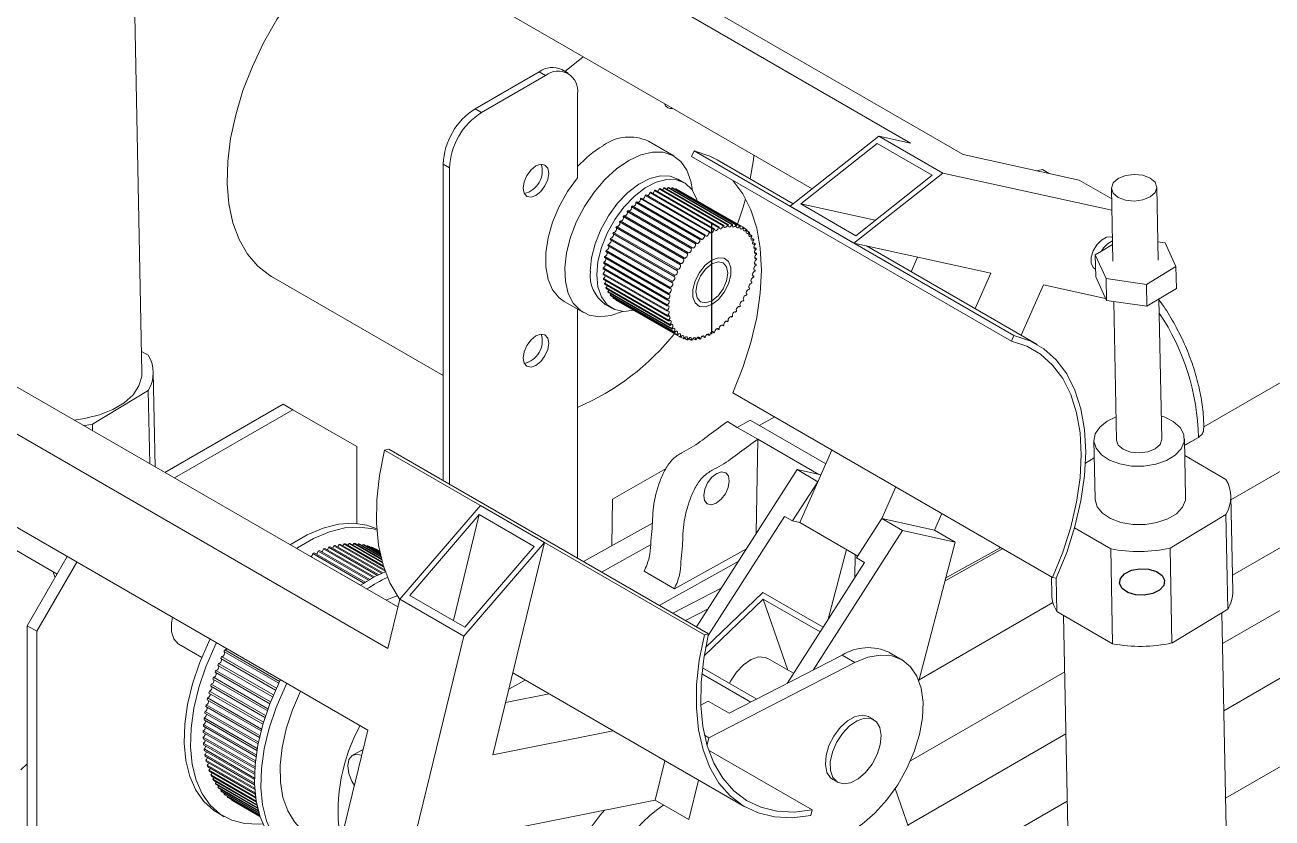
# Model space of a CAD drawing. Header units: millimetres. Extents: x 0 to 1189, y 0 to 841.
# Drawn here: x 187.49 to 215.05, y 681.92 to 699.46 of the extents above; entities that cross this region are included whole.
import ezdxf

# ---------------------------------------------------------------- set-up
doc = ezdxf.new("R2010")
doc.units = ezdxf.units.MM
doc.linetypes.add('CENTERX2', pattern=[20.32, 12.7, -2.54, 2.54, -2.54])

msp = doc.modelspace()

# ---------------------------------------------------------------- linework, layer by layer
at = {"color": 7, "linetype": 'Continuous', "lineweight": 15}
for p, q in [((187.265, 708.276), (207.064, 696.846)), ((188.429, 708.02), (208.228, 696.59)), ((186.462, 706.468), (204.886, 695.832)), ((237.745, 704.541), (213.544, 690.57)), ((239.442, 703.562), (214.145, 688.958)), ((243.402, 701.276), (213.988, 684.296)), ((190.075, 691.775), (189.903, 700.337)), ((243.402, 699.316), (214.027, 682.359)), ((198.854, 698.421), (197.44, 697.604)), ((198.995, 698.339), (197.581, 697.523)), ((198.995, 698.339), (198.854, 698.421)), ((199.495, 698.389), (199.354, 698.47)), ((199.702, 697.931), (199.702, 696.079)), ((197.44, 697.604), (197.581, 697.523)), ((195.733, 686.591), (177.055, 697.373)), ((195.51, 685.674), (175.711, 697.104)), ((201.834, 696.56), (201.268, 696.887)), ((204.399, 695.448), (206.366, 697)), ((206.366, 697), (207.78, 696.183)), ((206.366, 697), (207.064, 696.846)), ((202.278, 696.672), (202.221, 696.546)), ((209.349, 692.59), (202.278, 696.672)), ((206.327, 696.834), (204.636, 695.499)), ((207.544, 696.132), (206.327, 696.834)), ((196.874, 696.298), (196.733, 696.38)), ((196.733, 689.382), (196.733, 696.38)), ((209.292, 692.464), (202.221, 696.546)), ((204.471, 695.505), (202.789, 696.476)), ((208.228, 696.59), (210.789, 696.028)), ((196.874, 696.298), (196.874, 689.3)), ((202.058, 695.969), (201.917, 696.05)), ((205.813, 694.631), (207.78, 696.183)), ((205.852, 694.797), (207.544, 696.132)), ((207.78, 696.183), (211.515, 695.362)), ((209.858, 696.232), (209.98, 696.258)), ((209.98, 696.258), (210.127, 696.173)), ((201.404, 695.798), (202.818, 694.981)), ((202.836, 694.989), (201.422, 695.805)), ((201.505, 695.833), (202.919, 695.016)), ((202.938, 695.021), (201.523, 695.838)), ((201.604, 695.854), (203.018, 695.037)), ((203.036, 695.04), (201.622, 695.856)), ((201.699, 695.861), (203.113, 695.045)), ((203.13, 695.044), (201.716, 695.861)), ((201.789, 695.854), (203.203, 695.038)), ((203.219, 695.035), (201.805, 695.852)), ((201.864, 695.818), (201.874, 695.834)), ((201.874, 695.834), (203.288, 695.017)), ((203.302, 695.012), (201.888, 695.828)), ((201.948, 695.794), (201.951, 695.799)), ((201.951, 695.799), (203.366, 694.983)), ((210.789, 696.028), (211.51, 695.611)), ((211.506, 695.847), (211.538, 694.233)), ((212.538, 694.254), (212.505, 695.867)), ((200.993, 695.531), (202.407, 694.715)), ((202.425, 694.731), (201.011, 695.547)), ((201.094, 695.616), (202.508, 694.799)), ((202.527, 694.813), (201.112, 695.63)), ((201.197, 695.689), (202.611, 694.872)), ((202.63, 694.884), (201.216, 695.701)), ((201.3, 695.75), (202.715, 694.933)), ((202.733, 694.943), (201.319, 695.759)), ((204.636, 695.499), (205.852, 694.797)), ((204.636, 695.499), (206.283, 695.137)), ((195.07, 683.869), (175.271, 695.298)), ((202.141, 694.425), (200.727, 695.241)), ((200.8, 695.332), (202.214, 694.516)), ((202.231, 694.535), (200.817, 695.352)), ((200.894, 695.436), (202.309, 694.62)), ((202.326, 694.638), (200.912, 695.454)), ((205.813, 694.631), (204.399, 695.448)), ((200.551, 694.976), (201.966, 694.159)), ((201.979, 694.182), (200.565, 694.999)), ((200.628, 695.101), (202.042, 694.284)), ((202.057, 694.306), (200.642, 695.123)), ((200.711, 695.22), (202.125, 694.404)), ((203.376, 694.97), (203.436, 694.935)), ((200.423, 694.714), (201.837, 693.898)), ((201.847, 693.922), (200.433, 694.738)), ((200.483, 694.846), (201.897, 694.03)), ((201.909, 694.054), (200.495, 694.87)), ((203.438, 694.909), (203.497, 694.875)), ((203.492, 694.835), (203.55, 694.802)), ((203.537, 694.75), (203.593, 694.718)), ((200.33, 694.447), (201.745, 693.631)), ((201.751, 693.655), (200.337, 694.471)), ((200.372, 694.581), (201.786, 693.764)), ((201.794, 693.789), (200.38, 694.605)), ((203.573, 694.654), (203.626, 694.624)), ((203.599, 694.548), (203.648, 694.52)), ((203.614, 694.434), (203.66, 694.408)), ((205.813, 694.631), (208.839, 693.966)), ((209.86, 692.394), (206.088, 694.571)), ((211.285, 694.457), (211.146, 694.373)), ((211.531, 694.605), (211.285, 694.457)), ((212.691, 694.638), (212.53, 694.661)), ((212.93, 694.114), (212.691, 694.638)), ((200.279, 694.186), (201.693, 693.369)), ((201.696, 693.393), (200.282, 694.209)), ((200.299, 694.315), (201.714, 693.499)), ((201.718, 693.522), (200.304, 694.339)), ((203.615, 694.185), (203.651, 694.164)), ((203.62, 694.313), (203.661, 694.289)), ((207.22, 694.322), (207.077, 694)), ((211.146, 694.373), (211.385, 693.849)), ((211.146, 694.373), (211.156, 693.889)), ((192.941, 693.893), (196.733, 691.704)), ((200.269, 694.061), (201.683, 693.245)), ((201.683, 693.147), (200.269, 693.963)), ((201.684, 693.267), (200.27, 694.083)), ((200.27, 693.942), (201.684, 693.126)), ((201.693, 693.033), (200.279, 693.85)), ((203.574, 693.918), (203.6, 693.903)), ((203.599, 694.053), (203.631, 694.035)), ((208.839, 693.966), (208.491, 693.184)), ((211.136, 694.063), (211.152, 694.054)), ((211.156, 693.889), (211.395, 693.365)), ((211.385, 693.849), (212.277, 693.72)), ((211.385, 693.849), (211.395, 693.365)), ((212.277, 693.72), (212.93, 694.114)), ((212.93, 694.114), (212.94, 693.63)), ((200.282, 693.83), (201.696, 693.013)), ((201.714, 692.928), (200.299, 693.744)), ((200.304, 693.726), (201.718, 692.91)), ((201.745, 692.832), (200.33, 693.648)), ((200.337, 693.632), (201.751, 692.815)), ((203.493, 693.644), (203.508, 693.635)), ((203.538, 693.781), (203.559, 693.769)), ((209.508, 692.597), (210.003, 693.71)), ((210.003, 693.71), (211.375, 693.409)), ((212.277, 693.72), (212.287, 693.236)), ((212.287, 693.236), (212.94, 693.63)), ((199.41, 693.341), (199.834, 693.096)), ((201.786, 692.746), (200.372, 693.562)), ((200.38, 693.548), (201.794, 692.731)), ((201.837, 692.671), (200.423, 693.487)), ((200.433, 693.475), (201.847, 692.659)), ((200.483, 693.425), (200.492, 693.441)), ((201.897, 692.608), (200.483, 693.425)), ((200.495, 693.415), (201.909, 692.598)), ((200.551, 693.374), (200.554, 693.38)), ((201.966, 692.558), (200.551, 693.374)), ((200.565, 693.367), (201.979, 692.55)), ((203.366, 693.351), (203.364, 693.352)), ((203.377, 693.375), (203.379, 693.374)), ((203.439, 693.508), (203.447, 693.503)), ((211.395, 693.365), (212.287, 693.236)), ((211.556, 693.342), (211.618, 690.278)), ((212.617, 690.298), (212.555, 693.398)), ((199.702, 693.172), (199.702, 687.667)), ((200.317, 693.279), (200.458, 693.197)), ((203.203, 693.109), (203.189, 693.117)), ((203.288, 693.227), (203.28, 693.232)), ((202.919, 692.802), (202.888, 692.821)), ((203.018, 692.895), (202.992, 692.91)), ((203.113, 692.998), (203.093, 693.009)), ((202.042, 692.521), (201.982, 692.556)), ((202.125, 692.498), (202.066, 692.532)), ((202.214, 692.489), (202.157, 692.522)), ((202.309, 692.493), (202.253, 692.526)), ((202.407, 692.512), (202.354, 692.543)), ((202.508, 692.545), (202.458, 692.573)), ((202.611, 692.59), (202.565, 692.617)), ((202.715, 692.649), (202.673, 692.673)), ((202.818, 692.72), (202.781, 692.741)), ((209.349, 692.59), (209.292, 692.464)), ((190.215, 692.153), (190.066, 692.238)), ((190.368, 689.688), (190.325, 691.78)), ((190.215, 691.378), (188.982, 690.633)), ((190.215, 691.378), (190.248, 689.757)), ((210.204, 687.243), (203.133, 691.325)), ((193.197, 691.072), (190.583, 689.563)), ((193.409, 690.95), (190.795, 689.441)), ((193.409, 690.95), (193.197, 691.072)), ((194.823, 690.133), (193.409, 690.95)), ((188.982, 690.633), (188.985, 690.486)), ((203.015, 690.686), (203.233, 690.56)), ((203.233, 690.56), (203.516, 690.717)), ((203.233, 690.56), (203.685, 690.299)), ((203.516, 690.717), (205.189, 689.752)), ((204.061, 690.789), (203.72, 690.6)), ((203.653, 688.218), (203.685, 690.299)), ((203.685, 690.299), (205.037, 689.519)), ((211.118, 690.268), (211.144, 688.977)), ((213.143, 689.017), (213.117, 690.309)), ((213.428, 690.339), (213.12, 690.168)), ((213.428, 690.339), (213.12, 690.162)), ((194.823, 688.433), (194.823, 690.133)), ((195.436, 690.057), (195.53, 690.076)), ((202.507, 685.975), (195.436, 690.057)), ((202.601, 685.994), (195.53, 690.076)), ((205.326, 690.059), (205.015, 689.359)), ((211.125, 689.886), (210.931, 689.768)), ((214.032, 689.41), (213.125, 689.934)), ((200.478, 688.969), (201.66, 689.651)), ((204.555, 689.625), (202.329, 686.151)), ((204.555, 689.625), (205.015, 689.359)), ((205.081, 689.509), (204.555, 689.625)), ((205.015, 689.359), (204.457, 688.49)), ((205.015, 689.359), (204.613, 688.455)), ((206.74, 689.243), (206.429, 688.543)), ((200.463, 687.945), (200.478, 688.969)), ((214.185, 686.939), (214.143, 689.037)), ((185.903, 688.644), (188.201, 687.317)), ((197.557, 688.833), (195.773, 686.758)), ((195.997, 686.846), (197.531, 688.63)), ((197.531, 688.63), (196.962, 686.289)), ((197.531, 688.63), (198.747, 687.928)), ((198.971, 688.016), (197.557, 688.833)), ((207.593, 688.287), (207.757, 688.656)), ((214.033, 688.635), (212.8, 687.89)), ((214.033, 688.635), (214.075, 686.537)), ((201.358, 688.443), (199.831, 687.593)), ((202.592, 685.957), (204.281, 688.592)), ((204.281, 688.592), (204.457, 688.49)), ((204.613, 688.455), (204.457, 688.49)), ((205.898, 687.714), (204.613, 688.455)), ((206.429, 688.543), (205.872, 687.673)), ((207.593, 688.287), (206.429, 688.543)), ((206.889, 688.278), (206.429, 688.543)), ((211.488, 687.873), (210.688, 688.335)), ((206.889, 688.278), (204.912, 685.194)), ((208.052, 688.022), (206.889, 688.278)), ((208.052, 688.022), (207.593, 688.287)), ((215.653, 688.144), (214.178, 687.292)), ((193.884, 687.785), (195.009, 687.136)), ((195.083, 687.18), (193.968, 687.824)), ((194.002, 687.838), (195.112, 687.197)), ((195.183, 687.237), (194.085, 687.871)), ((194.118, 687.883), (195.211, 687.252)), ((195.281, 687.288), (194.201, 687.911)), ((194.234, 687.921), (195.308, 687.301)), ((195.374, 687.332), (194.316, 687.943)), ((194.348, 687.95), (195.399, 687.344)), ((195.45, 687.378), (194.429, 687.967)), ((194.461, 687.972), (195.44, 687.407)), ((195.417, 687.477), (194.54, 687.983)), ((194.571, 687.986), (195.409, 687.503)), ((195.391, 687.563), (194.649, 687.991)), ((194.679, 687.992), (195.385, 687.585)), ((195.371, 687.635), (194.755, 687.991)), ((194.784, 687.99), (195.367, 687.654)), ((195.356, 687.696), (194.858, 687.983)), ((194.887, 687.98), (195.353, 687.71)), ((195.345, 687.744), (194.958, 687.968)), ((194.985, 687.962), (195.343, 687.755)), ((195.054, 687.944), (195.045, 687.927)), ((195.337, 687.78), (195.054, 687.944)), ((195.081, 687.936), (195.336, 687.788)), ((195.147, 687.912), (195.14, 687.901)), ((195.332, 687.805), (195.147, 687.912)), ((195.172, 687.902), (195.331, 687.81)), ((195.236, 687.873), (195.232, 687.867)), ((195.33, 687.818), (195.236, 687.873)), ((195.26, 687.86), (195.329, 687.82)), ((195.329, 687.82), (195.32, 687.825)), ((198.971, 688.016), (197.188, 685.942)), ((198.747, 687.928), (197.213, 686.144)), ((198.971, 688.016), (197.829, 683.321)), ((203.434, 687.876), (201.846, 686.992)), ((205.648, 687.858), (205.245, 686.317)), ((207.249, 684.956), (208.052, 688.022)), ((209.102, 687.879), (207.829, 687.17)), ((209.057, 687.906), (207.845, 687.231)), ((211.488, 687.873), (211.53, 685.775)), ((212.8, 687.89), (212.842, 685.792)), ((187.54, 686.173), (188.425, 687.705)), ((188.637, 687.583), (187.752, 686.051)), ((193.766, 687.725), (194.904, 687.068)), ((194.979, 687.117), (193.85, 687.769)), ((206.048, 687.571), (204.334, 684.897)), ((205.843, 687.745), (205.835, 687.239)), ((205.872, 687.673), (206.048, 687.571)), ((188.108, 687.371), (188.154, 687.237)), ((201.846, 686.992), (201.176, 687.379)), ((210.178, 687.258), (210.186, 686.859)), ((210.204, 687.243), (210.286, 687.225)), ((201.806, 686.453), (202.874, 687.002)), ((210.282, 687.226), (210.297, 686.487)), ((213.959, 685.78), (216.253, 687.104)), ((195.773, 686.758), (195.51, 685.674)), ((195.773, 686.758), (197.188, 685.942)), ((197.213, 686.144), (195.997, 686.846)), ((202.501, 685.506), (203.805, 686.764)), ((202.534, 685.69), (203.8, 686.911)), ((203.8, 686.911), (205.132, 686.142)), ((203.805, 686.764), (205.065, 686.037)), ((203.805, 686.764), (204.352, 685.195)), ((210.211, 686.687), (207.255, 684.981)), ((202.579, 686.542), (202.089, 686.289)), ((211.53, 685.775), (210.297, 686.487)), ((214.075, 686.537), (212.842, 685.792)), ((214.117, 677.896), (213.945, 686.458)), ((187.54, 678.008), (187.54, 686.173)), ((187.752, 686.051), (187.54, 686.173)), ((210.445, 686.401), (210.618, 677.826)), ((187.752, 678.13), (187.752, 686.051)), ((197.188, 685.942), (195.956, 680.879)), ((202.507, 685.975), (202.601, 685.994)), ((190.888, 685.766), (191.395, 685.473)), ((193.098, 684.901), (191.885, 685.601)), ((191.906, 685.644), (193.118, 684.943)), ((206.874, 685.423), (206.591, 685.586)), ((191.77, 685.341), (192.98, 684.643)), ((193.027, 684.751), (191.816, 685.45)), ((191.835, 685.493), (193.047, 684.793)), ((202.604, 683.698), (205.832, 685.359)), ((203.052, 684.238), (205.549, 685.522)), ((204.478, 685.122), (203.91, 685.45)), ((205.832, 685.359), (205.549, 685.522)), ((191.656, 685.035), (192.86, 684.34)), ((192.9, 684.449), (191.694, 685.145)), ((191.71, 685.188), (192.917, 684.492)), ((192.961, 684.6), (191.753, 685.298)), ((198.27, 685.133), (203.402, 682.17)), ((203.53, 684.483), (202.448, 685.108)), ((203.663, 684.552), (202.463, 685.244)), ((210.471, 685.152), (207.062, 683.184)), ((192.793, 684.147), (191.594, 684.839)), ((191.607, 684.883), (192.807, 684.19)), ((192.844, 684.298), (191.641, 684.992)), ((192.706, 683.85), (191.517, 684.536)), ((191.527, 684.579), (192.717, 683.891)), ((192.747, 683.998), (191.553, 684.687)), ((191.564, 684.73), (192.76, 684.04)), ((198.11, 684.476), (199.074, 684.669)), ((202.428, 684.418), (202.592, 684.503)), ((202.592, 684.503), (203.052, 684.238)), ((192.64, 683.56), (191.464, 684.239)), ((191.47, 684.281), (192.648, 683.6)), ((192.671, 683.704), (191.487, 684.387)), ((191.495, 684.429), (192.68, 683.745)), ((202.427, 684.425), (202.429, 684.419)), ((192.594, 683.281), (191.435, 683.951)), ((191.437, 683.991), (192.6, 683.32)), ((192.615, 683.419), (191.446, 684.094)), ((191.451, 684.135), (192.621, 683.459)), ((206.251, 684.099), (206.145, 684.16)), ((191.43, 683.85), (192.583, 683.185)), ((192.579, 683.148), (191.43, 683.811)), ((191.43, 683.713), (192.571, 683.054)), ((192.568, 683.018), (191.431, 683.675)), ((195.07, 683.869), (194.104, 679.896)), ((197.829, 683.321), (200.488, 683.852)), ((202.604, 683.698), (202.511, 683.752)), ((202.565, 683.539), (202.604, 683.698)), ((207.006, 681.766), (210.498, 683.782)), ((191.435, 683.58), (192.564, 682.928)), ((192.562, 682.893), (191.438, 683.543)), ((191.447, 683.45), (192.561, 682.807)), ((192.561, 682.774), (191.451, 683.414)), ((194.966, 683.44), (194.732, 683.31)), ((204.89, 682.105), (202.601, 683.426)), ((187.397, 682.986), (187.54, 683.124)), ((191.465, 683.325), (192.562, 682.692)), ((192.563, 682.66), (191.471, 683.291)), ((191.488, 683.205), (192.567, 682.583)), ((192.569, 682.553), (191.496, 683.172)), ((201.422, 682.321), (201.634, 683.191)), ((191.518, 683.09), (192.575, 682.48)), ((192.578, 682.452), (191.528, 683.058)), ((191.554, 682.98), (192.586, 682.385)), ((192.59, 682.359), (191.565, 682.95)), ((191.596, 682.876), (192.599, 682.297)), ((192.603, 682.274), (191.609, 682.848)), ((191.643, 682.779), (192.614, 682.218)), ((192.618, 682.198), (191.658, 682.752)), ((191.697, 682.687), (192.629, 682.149)), ((192.633, 682.131), (191.713, 682.662)), ((191.755, 682.602), (192.643, 682.089)), ((192.647, 682.074), (191.773, 682.579)), ((202.165, 681.892), (202.376, 682.762)), ((205.345, 682.774), (205.451, 682.713)), ((206.724, 682.575), (208.515, 677.438)), ((191.819, 682.523), (192.657, 682.04)), ((192.66, 682.028), (191.838, 682.503)), ((191.897, 682.468), (191.888, 682.452)), ((191.888, 682.452), (192.668, 682.002)), ((192.671, 681.993), (191.909, 682.433)), ((191.968, 682.399), (191.962, 682.388)), ((191.962, 682.388), (192.676, 681.976)), ((192.678, 681.97), (191.984, 682.371)), ((192.044, 682.337), (192.041, 682.331)), ((192.041, 682.331), (192.681, 681.962)), ((192.681, 681.96), (192.064, 682.316)), ((201.422, 682.321), (197.389, 681.515)), ((202.165, 681.892), (201.422, 682.321)), ((210.528, 682.298), (207.441, 680.516)), ((191.751, 682.035), (191.892, 681.953)), ((204.89, 682.105), (204.859, 681.978))]:
    msp.add_line(p, q, dxfattribs=at)
at = {"color": 7, "linetype": 'CENTERX2'}
msp.add_line((202.672, 692.623), (202.672, 695.073), dxfattribs=at)
at = {"color": 8, "linetype": 'Continuous', "lineweight": 15}
for p, q in [((200.236, 687.359), (201.318, 687.962)), ((203.256, 687.597), (201.508, 686.625)), ((198.544, 684.974), (198.182, 684.773))]:
    msp.add_line(p, q, dxfattribs=at)
at = {"color": 7, "linetype": 'Continuous', "lineweight": 15, "flags": 128}
for points in [[(194.88, 701.609), (194.498, 701.305), (194.103, 700.932), (193.727, 700.515), (193.375, 700.06), (193.053, 699.574), (192.764, 699.064), (192.515, 698.539), (192.308, 698.005), (192.146, 697.472), (192.033, 696.946), (191.97, 696.437), (191.957, 695.952), (191.995, 695.498), (192.084, 695.082), (192.221, 694.71), (192.406, 694.389), (192.635, 694.122), (192.904, 693.915), (192.941, 693.893)], [(199.829, 698.751), (199.448, 698.447), (199.426, 698.428)], [(202.241, 695.797), (202.208, 696.006), (202.12, 696.249), (201.986, 696.44), (201.81, 696.573), (201.598, 696.643), (201.359, 696.647), (201.101, 696.586), (200.834, 696.461)], [(202.789, 696.476), (202.627, 696.558), (202.278, 696.672)], [(198.5, 695.849), (198.522, 695.986), (198.583, 696.128), (198.675, 696.251), (198.783, 696.339), (198.891, 696.376), (198.983, 696.358), (199.044, 696.288), (199.066, 696.175), (199.044, 696.038), (198.983, 695.897), (198.891, 695.773), (198.783, 695.685), (198.675, 695.648), (198.583, 695.666), (198.522, 695.736), (198.5, 695.849)], [(200.834, 696.461), (200.566, 696.277), (200.308, 696.041), (200.069, 695.76), (199.858, 695.446), (199.682, 695.11), (199.547, 694.764), (199.459, 694.42), (199.421, 694.09), (199.434, 693.787), (199.497, 693.522), (199.609, 693.304), (199.765, 693.142), (199.96, 693.04), (200.186, 693.002), (200.435, 693.031), (200.699, 693.124)], [(203.522, 696.052), (203.591, 696.477), (203.602, 696.573)], [(199.41, 693.341), (199.298, 693.422), (199.152, 693.599), (199.053, 693.829), (199.002, 694.105), (199.002, 694.415), (199.053, 694.75), (199.152, 695.096), (199.298, 695.441), (199.483, 695.772), (199.702, 696.079)], [(199.985, 694.012), (200.012, 694.308), (200.09, 694.62), (200.216, 694.935), (200.384, 695.238), (200.587, 695.513), (200.814, 695.749), (201.055, 695.934), (201.3, 696.06), (201.535, 696.12), (201.751, 696.113), (201.917, 696.05)], [(212.468, 695.751), (212.36, 695.654), (212.198, 695.588), (212.007, 695.562), (211.816, 695.582), (211.653, 695.643), (211.544, 695.738), (211.506, 695.85), (211.543, 695.963), (211.651, 696.061), (211.813, 696.127), (212.004, 696.153), (212.195, 696.133), (212.358, 696.071), (212.467, 695.977), (212.506, 695.865), (212.468, 695.751)], [(200.127, 693.93), (200.153, 694.226), (200.231, 694.539), (200.357, 694.854), (200.526, 695.156), (200.728, 695.431), (200.955, 695.667), (201.197, 695.852), (201.441, 695.978), (201.677, 696.038), (201.893, 696.031), (202.079, 695.956), (202.227, 695.816), (202.33, 695.619), (202.348, 695.563)], [(201.677, 695.824), (201.689, 695.84), (201.699, 695.861)], [(201.773, 695.828), (201.778, 695.834), (201.789, 695.854)], [(203.133, 691.325), (203.357, 691.881), (203.534, 692.438), (203.663, 692.989), (203.741, 693.525), (203.767, 694.038), (203.741, 694.521), (203.663, 694.966), (203.534, 695.369), (203.357, 695.721), (203.133, 696.019), (203.133, 696.02)], [(203.231, 695.028), (203.365, 695.429), (203.419, 695.615)], [(200.741, 695.233), (200.752, 695.234), (200.769, 695.242), (200.784, 695.257), (200.797, 695.277), (200.804, 695.298), (200.805, 695.317), (200.8, 695.332)], [(200.495, 694.87), (200.509, 694.869), (200.525, 694.876), (200.541, 694.89), (200.554, 694.909), (200.562, 694.93), (200.565, 694.95), (200.561, 694.966), (200.553, 694.975)], [(200.567, 694.998), (200.578, 694.995), (200.594, 695), (200.61, 695.012), (200.624, 695.03), (200.634, 695.051), (200.638, 695.072), (200.636, 695.089), (200.628, 695.101)], [(200.65, 695.118), (200.655, 695.117), (200.67, 695.12), (200.686, 695.13), (200.701, 695.147), (200.712, 695.167), (200.718, 695.188), (200.718, 695.207), (200.711, 695.22)], [(202.733, 694.943), (202.735, 694.925), (202.743, 694.913), (202.756, 694.908), (202.771, 694.912), (202.788, 694.923), (202.802, 694.94), (202.813, 694.961), (202.818, 694.981)], [(202.836, 694.989), (202.836, 694.97), (202.843, 694.956), (202.854, 694.949), (202.869, 694.951), (202.886, 694.96), (202.901, 694.975), (202.913, 694.995), (202.919, 695.016)], [(202.938, 695.021), (202.936, 695.001), (202.941, 694.986), (202.951, 694.977), (202.965, 694.976), (202.981, 694.983), (202.997, 694.997), (203.01, 695.016), (203.018, 695.037)], [(203.036, 695.04), (203.032, 695.019), (203.035, 695.003), (203.044, 694.992), (203.058, 694.989), (203.074, 694.994), (203.09, 695.006), (203.104, 695.024), (203.113, 695.045)], [(203.13, 695.044), (203.125, 695.024), (203.126, 695.006), (203.134, 694.993), (203.146, 694.988), (203.161, 694.99), (203.178, 695.001), (203.192, 695.018), (203.203, 695.038)], [(203.219, 695.035), (203.213, 695.014), (203.212, 694.995), (203.218, 694.981), (203.229, 694.973), (203.244, 694.974), (203.26, 694.982), (203.276, 694.998), (203.288, 695.017)], [(203.302, 695.012), (203.294, 694.991), (203.292, 694.971), (203.296, 694.955), (203.306, 694.946), (203.32, 694.944), (203.336, 694.951), (203.352, 694.964), (203.366, 694.983)], [(203.379, 694.975), (203.369, 694.954), (203.366, 694.934), (203.368, 694.917), (203.376, 694.905), (203.389, 694.901), (203.405, 694.906), (203.421, 694.918), (203.436, 694.935)], [(200.38, 694.605), (200.396, 694.608), (200.412, 694.619), (200.427, 694.636), (200.437, 694.656), (200.443, 694.677), (200.442, 694.696), (200.437, 694.706)], [(200.433, 694.738), (200.448, 694.739), (200.464, 694.748), (200.479, 694.764), (200.491, 694.784), (200.498, 694.805), (200.499, 694.824), (200.494, 694.839), (200.491, 694.842)], [(202.326, 694.638), (202.334, 694.626), (202.347, 694.622), (202.363, 694.627), (202.379, 694.638), (202.394, 694.656), (202.404, 694.676), (202.409, 694.697), (202.407, 694.715)], [(202.425, 694.731), (202.432, 694.718), (202.444, 694.711), (202.459, 694.713), (202.475, 694.723), (202.49, 694.739), (202.502, 694.759), (202.508, 694.78), (202.508, 694.799)], [(202.527, 694.813), (202.532, 694.798), (202.542, 694.79), (202.557, 694.79), (202.573, 694.798), (202.589, 694.812), (202.601, 694.831), (202.609, 694.852), (202.611, 694.872)], [(202.63, 694.884), (202.633, 694.868), (202.643, 694.858), (202.656, 694.855), (202.672, 694.861), (202.688, 694.874), (202.702, 694.892), (202.711, 694.913), (202.715, 694.933)], [(203.447, 694.925), (203.437, 694.905), (203.431, 694.884), (203.432, 694.865), (203.439, 694.852), (203.451, 694.846), (203.466, 694.848), (203.482, 694.858), (203.497, 694.875)], [(203.508, 694.862), (203.495, 694.843), (203.488, 694.822), (203.488, 694.802), (203.493, 694.787), (203.504, 694.779), (203.518, 694.779), (203.534, 694.787), (203.55, 694.802)], [(203.559, 694.788), (203.545, 694.769), (203.537, 694.748), (203.534, 694.728), (203.538, 694.711), (203.547, 694.701), (203.561, 694.699), (203.577, 694.705), (203.593, 694.718)], [(203.6, 694.702), (203.586, 694.684), (203.576, 694.663), (203.571, 694.643), (203.573, 694.625), (203.581, 694.613), (203.594, 694.609), (203.61, 694.612), (203.626, 694.624)], [(211.528, 694.76), (211.496, 694.771), (211.395, 694.763), (211.285, 694.701), (211.182, 694.595), (211.103, 694.461), (211.059, 694.319), (211.058, 694.19), (211.098, 694.095), (211.136, 694.063)], [(200.337, 694.471), (200.353, 694.477), (200.369, 694.489), (200.383, 694.508), (200.392, 694.528), (200.396, 694.549), (200.393, 694.566), (200.392, 694.569)], [(202.057, 694.306), (202.069, 694.301), (202.084, 694.303), (202.1, 694.314), (202.115, 694.33), (202.126, 694.351), (202.132, 694.372), (202.132, 694.39), (202.125, 694.404)], [(202.141, 694.425), (202.152, 694.417), (202.167, 694.417), (202.183, 694.426), (202.198, 694.441), (202.211, 694.46), (202.218, 694.481), (202.219, 694.501), (202.214, 694.516)], [(202.231, 694.535), (202.241, 694.526), (202.255, 694.524), (202.271, 694.53), (202.287, 694.544), (202.3, 694.562), (202.309, 694.583), (202.312, 694.603), (202.309, 694.62)], [(203.631, 694.605), (203.616, 694.589), (203.605, 694.569), (203.599, 694.548), (203.599, 694.529), (203.605, 694.515), (203.617, 694.509), (203.632, 694.51), (203.648, 694.52)], [(203.651, 694.5), (203.636, 694.485), (203.623, 694.466), (203.616, 694.445), (203.615, 694.425), (203.619, 694.41), (203.63, 694.401), (203.644, 694.4), (203.66, 694.408)], [(201.909, 694.054), (201.923, 694.053), (201.939, 694.059), (201.955, 694.073), (201.968, 694.092), (201.976, 694.113), (201.979, 694.133), (201.975, 694.149), (201.966, 694.159)], [(201.979, 694.182), (201.992, 694.179), (202.008, 694.184), (202.024, 694.196), (202.038, 694.214), (202.048, 694.234), (202.052, 694.255), (202.05, 694.273), (202.042, 694.284)], [(202.672, 694.257), (202.527, 694.143), (202.4, 693.984), (202.305, 693.799), (202.254, 693.61), (202.254, 693.44), (202.305, 693.31), (202.4, 693.234), (202.527, 693.222), (202.672, 693.277), (202.817, 693.39), (202.945, 693.549), (203.04, 693.734), (203.09, 693.923), (203.09, 694.093), (203.04, 694.224), (202.945, 694.299), (202.817, 694.311), (202.672, 694.257)], [(203.026, 693.971), (202.999, 694.111), (202.922, 694.2), (202.808, 694.222), (202.672, 694.175), (202.537, 694.066), (202.422, 693.911), (202.346, 693.734), (202.319, 693.563), (202.346, 693.422), (202.422, 693.334), (202.537, 693.311), (202.672, 693.358), (202.808, 693.468), (202.922, 693.622), (202.999, 693.799), (203.026, 693.971)], [(203.648, 694.141), (203.632, 694.131), (203.617, 694.115), (203.605, 694.095), (203.599, 694.074), (203.599, 694.055), (203.605, 694.041), (203.616, 694.034), (203.631, 694.035)], [(203.66, 694.266), (203.644, 694.255), (203.63, 694.238), (203.619, 694.217), (203.615, 694.196), (203.616, 694.178), (203.623, 694.166), (203.636, 694.161), (203.651, 694.164)], [(203.661, 694.387), (203.645, 694.373), (203.632, 694.355), (203.623, 694.334), (203.62, 694.314), (203.623, 694.297), (203.632, 694.286), (203.645, 694.283), (203.661, 694.289)], [(200.954, 693.149), (200.728, 693.123), (200.526, 693.164), (200.357, 693.272), (200.231, 693.442), (200.153, 693.664), (200.127, 693.93)], [(201.794, 693.789), (201.81, 693.792), (201.826, 693.803), (201.841, 693.82), (201.852, 693.84), (201.857, 693.861), (201.856, 693.879), (201.849, 693.892), (201.837, 693.898)], [(201.847, 693.922), (201.862, 693.923), (201.878, 693.932), (201.894, 693.947), (201.906, 693.967), (201.913, 693.988), (201.913, 694.008), (201.908, 694.022), (201.897, 694.03)], [(203.593, 693.878), (203.577, 693.873), (203.561, 693.86), (203.547, 693.842), (203.538, 693.821), (203.534, 693.801), (203.537, 693.784), (203.545, 693.773), (203.559, 693.769)], [(203.626, 694.011), (203.61, 694.003), (203.594, 693.989), (203.581, 693.97), (203.573, 693.949), (203.571, 693.929), (203.576, 693.913), (203.586, 693.904), (203.6, 693.903)], [(200.372, 693.562), (200.385, 693.581), (200.393, 693.6)], [(201.718, 693.522), (201.735, 693.53), (201.75, 693.544), (201.763, 693.563), (201.771, 693.585), (201.773, 693.604), (201.769, 693.62), (201.759, 693.629), (201.745, 693.631)], [(201.751, 693.655), (201.767, 693.66), (201.783, 693.673), (201.797, 693.691), (201.807, 693.712), (201.81, 693.732), (201.808, 693.75), (201.799, 693.761), (201.786, 693.764)], [(203.497, 693.611), (203.482, 693.61), (203.466, 693.601), (203.451, 693.586), (203.439, 693.566), (203.432, 693.545), (203.431, 693.526), (203.437, 693.511), (203.447, 693.503)], [(203.55, 693.745), (203.534, 693.741), (203.518, 693.731), (203.504, 693.714), (203.493, 693.693), (203.488, 693.672), (203.488, 693.654), (203.495, 693.641), (203.508, 693.635)], [(200.423, 693.487), (200.435, 693.507), (200.438, 693.514)], [(201.684, 693.267), (201.7, 693.278), (201.715, 693.296), (201.725, 693.316), (201.73, 693.337), (201.728, 693.355), (201.721, 693.367), (201.709, 693.372), (201.693, 693.369)], [(201.696, 693.393), (201.712, 693.402), (201.727, 693.418), (201.739, 693.438), (201.745, 693.459), (201.746, 693.478), (201.74, 693.492), (201.728, 693.499), (201.714, 693.499)], [(203.366, 693.351), (203.352, 693.354), (203.336, 693.349), (203.32, 693.337), (203.306, 693.32), (203.296, 693.299), (203.292, 693.278), (203.294, 693.261), (203.302, 693.249)], [(203.436, 693.479), (203.421, 693.481), (203.405, 693.474), (203.389, 693.46), (203.376, 693.441), (203.368, 693.42), (203.366, 693.4), (203.369, 693.384), (203.379, 693.374)], [(201.683, 693.147), (201.699, 693.16), (201.713, 693.178), (201.722, 693.199), (201.725, 693.22), (201.722, 693.236), (201.713, 693.247), (201.699, 693.25), (201.683, 693.245)], [(201.693, 693.033), (201.709, 693.048), (201.721, 693.068), (201.728, 693.089), (201.73, 693.108), (201.725, 693.123), (201.715, 693.132), (201.7, 693.133), (201.684, 693.126)], [(201.714, 692.928), (201.728, 692.944), (201.74, 692.964), (201.746, 692.985), (201.745, 693.004), (201.739, 693.018), (201.727, 693.024), (201.712, 693.023), (201.696, 693.013)], [(203.203, 693.109), (203.192, 693.116), (203.178, 693.116), (203.161, 693.108), (203.146, 693.093), (203.134, 693.073), (203.126, 693.052), (203.125, 693.032), (203.13, 693.017)], [(203.288, 693.227), (203.276, 693.232), (203.26, 693.23), (203.244, 693.219), (203.229, 693.203), (203.218, 693.183), (203.212, 693.162), (203.213, 693.143), (203.219, 693.13)], [(201.745, 692.832), (201.759, 692.849), (201.769, 692.87), (201.773, 692.891), (201.771, 692.908), (201.763, 692.92), (201.75, 692.925), (201.735, 692.921), (201.718, 692.91)], [(201.786, 692.746), (201.799, 692.764), (201.808, 692.785), (201.81, 692.806), (201.807, 692.822), (201.797, 692.832), (201.783, 692.834), (201.767, 692.828), (201.751, 692.815)], [(201.837, 692.671), (201.849, 692.691), (201.856, 692.712), (201.857, 692.731), (201.852, 692.746), (201.841, 692.754), (201.826, 692.754), (201.81, 692.746), (201.794, 692.731)], [(202.818, 692.72), (202.813, 692.735), (202.802, 692.743), (202.788, 692.743), (202.771, 692.736), (202.756, 692.721), (202.743, 692.702), (202.735, 692.681), (202.733, 692.661)], [(202.919, 692.802), (202.913, 692.816), (202.901, 692.822), (202.886, 692.82), (202.869, 692.81), (202.854, 692.794), (202.843, 692.774), (202.836, 692.753), (202.836, 692.734)], [(203.018, 692.895), (203.01, 692.907), (202.997, 692.911), (202.981, 692.907), (202.965, 692.895), (202.951, 692.878), (202.941, 692.857), (202.936, 692.836), (202.938, 692.818)], [(203.113, 692.998), (203.104, 693.007), (203.09, 693.009), (203.074, 693.003), (203.058, 692.99), (203.044, 692.971), (203.035, 692.95), (203.032, 692.93), (203.036, 692.913)], [(198.5, 692.093), (198.522, 692.23), (198.583, 692.371), (198.675, 692.495), (198.783, 692.583), (198.891, 692.62), (198.983, 692.602), (199.044, 692.532), (199.066, 692.419), (199.044, 692.282), (198.983, 692.14), (198.891, 692.017), (198.783, 691.929), (198.675, 691.892), (198.583, 691.91), (198.522, 691.98), (198.5, 692.093)], [(201.897, 692.608), (201.908, 692.629), (201.913, 692.649), (201.913, 692.668), (201.906, 692.681), (201.894, 692.687), (201.878, 692.685), (201.862, 692.675), (201.847, 692.659)], [(201.966, 692.558), (201.975, 692.579), (201.979, 692.599), (201.976, 692.617), (201.968, 692.628), (201.955, 692.632), (201.939, 692.627), (201.923, 692.616), (201.909, 692.598)], [(202.042, 692.521), (202.05, 692.542), (202.052, 692.562), (202.048, 692.578), (202.038, 692.587), (202.024, 692.589), (202.008, 692.583), (201.992, 692.569), (201.979, 692.55)], [(202.125, 692.498), (202.132, 692.519), (202.132, 692.538), (202.126, 692.553), (202.115, 692.56), (202.1, 692.559), (202.084, 692.551), (202.069, 692.536), (202.057, 692.516)], [(202.214, 692.489), (202.219, 692.51), (202.218, 692.528), (202.211, 692.54), (202.198, 692.546), (202.183, 692.543), (202.167, 692.532), (202.152, 692.516), (202.141, 692.495)], [(202.309, 692.493), (202.312, 692.514), (202.309, 692.531), (202.3, 692.541), (202.287, 692.545), (202.271, 692.54), (202.255, 692.527), (202.241, 692.509), (202.231, 692.489)], [(202.407, 692.512), (202.409, 692.532), (202.404, 692.547), (202.394, 692.556), (202.379, 692.557), (202.363, 692.55), (202.347, 692.536), (202.334, 692.517), (202.326, 692.496)], [(202.508, 692.545), (202.508, 692.563), (202.502, 692.577), (202.49, 692.584), (202.475, 692.583), (202.459, 692.574), (202.444, 692.558), (202.432, 692.538), (202.425, 692.517)], [(202.611, 692.59), (202.609, 692.608), (202.601, 692.62), (202.589, 692.625), (202.573, 692.621), (202.557, 692.61), (202.542, 692.593), (202.532, 692.573), (202.527, 692.552)], [(202.715, 692.649), (202.711, 692.665), (202.702, 692.676), (202.688, 692.678), (202.672, 692.672), (202.656, 692.66), (202.643, 692.641), (202.633, 692.62), (202.63, 692.6)], [(210.286, 687.225), (210.516, 687.796), (210.698, 688.369), (210.83, 688.935), (210.91, 689.486), (210.937, 690.013), (210.91, 690.509), (210.83, 690.967), (210.698, 691.381), (210.516, 691.743), (210.286, 692.049), (210.012, 692.295), (209.698, 692.476), (209.349, 692.59)], [(210.204, 687.243), (210.428, 687.799), (210.605, 688.356), (210.734, 688.907), (210.812, 689.443), (210.838, 689.956), (210.812, 690.439), (210.734, 690.884), (210.605, 691.287), (210.428, 691.639), (210.204, 691.937), (209.938, 692.176), (209.633, 692.352), (209.292, 692.464)], [(188.578, 690.721), (188.807, 690.753), (189.136, 690.835), (189.432, 690.954), (189.682, 691.105), (189.877, 691.282), (190.008, 691.478), (190.071, 691.685), (190.075, 691.775)], [(188.791, 690.598), (188.822, 690.603), (188.982, 690.633)], [(211.607, 690.79), (211.41, 690.697), (211.246, 690.566), (211.146, 690.415), (211.118, 690.255), (211.165, 690.097), (211.282, 689.954), (211.461, 689.835), (211.688, 689.75), (211.948, 689.704), (212.22, 689.702), (212.484, 689.744), (212.722, 689.826), (212.914, 689.942), (213.048, 690.084), (213.112, 690.241), (213.103, 690.402), (213.02, 690.554), (212.871, 690.686), (212.666, 690.789), (212.607, 690.81)], [(211.618, 690.278), (211.656, 690.169), (211.764, 690.075), (211.926, 690.013), (212.118, 689.993), (212.309, 690.018), (212.471, 690.084), (212.579, 690.182), (212.617, 690.295), (212.617, 690.298)], [(195.773, 686.757), (195.758, 686.778), (195.557, 687.119), (195.405, 687.514), (195.305, 687.955), (195.258, 688.438), (195.264, 688.954), (195.323, 689.496), (195.436, 690.057)], [(202.769, 688.884), (202.661, 688.849), (202.571, 688.869), (202.511, 688.942), (202.491, 689.056), (202.515, 689.194), (202.578, 689.335), (202.671, 689.457), (202.779, 689.543), (202.887, 689.578), (202.978, 689.558), (203.037, 689.485), (203.057, 689.371), (203.034, 689.233), (202.971, 689.092), (202.878, 688.969), (202.769, 688.884)], [(211.144, 688.977), (211.144, 688.964), (211.191, 688.806), (211.308, 688.662), (211.487, 688.544), (211.714, 688.458), (211.974, 688.413), (212.246, 688.411), (212.51, 688.453), (212.748, 688.535), (212.94, 688.651), (213.074, 688.793), (213.138, 688.95), (213.143, 689.017)], [(193.349, 687.967), (193.37, 687.981), (193.725, 688.186), (194.077, 688.333), (194.419, 688.417), (194.743, 688.438), (195.045, 688.395), (195.264, 688.316)], [(193.49, 687.885), (193.512, 687.899), (193.867, 688.104), (194.219, 688.251), (194.56, 688.335), (194.885, 688.356), (195.186, 688.313), (195.266, 688.29)], [(194.649, 687.991), (194.639, 687.97), (194.627, 687.954)], [(194.755, 687.991), (194.744, 687.97), (194.736, 687.959)], [(194.858, 687.983), (194.847, 687.963), (194.842, 687.956)], [(194.958, 687.968), (194.946, 687.947), (194.945, 687.946)], [(195.719, 686.834), (195.609, 686.795), (195.475, 686.739)], [(190.753, 686.361), (190.728, 686.233), (190.728, 686.039), (190.778, 685.881), (190.873, 685.775), (190.888, 685.766)], [(191.751, 682.035), (191.661, 682.092), (191.442, 682.289), (191.264, 682.541), (191.13, 682.844), (191.044, 683.192), (191.007, 683.578), (191.019, 683.995), (191.08, 684.434), (191.189, 684.888), (191.345, 685.346), (191.543, 685.801), (191.583, 685.882)], [(204.859, 681.978), (204.446, 681.928), (204.056, 681.948), (203.694, 682.036), (203.366, 682.192), (203.076, 682.413), (202.829, 682.696), (202.628, 683.037), (202.476, 683.432), (202.376, 683.873), (202.329, 684.356), (202.335, 684.872), (202.394, 685.414), (202.507, 685.975)], [(204.89, 682.105), (204.488, 682.056), (204.109, 682.075), (203.756, 682.161), (203.437, 682.312), (203.155, 682.527), (202.914, 682.803), (202.719, 683.135), (202.571, 683.519), (202.474, 683.949), (202.428, 684.418), (202.434, 684.92), (202.492, 685.448), (202.601, 685.994)], [(192.744, 681.796), (192.659, 681.788), (192.345, 681.799), (192.058, 681.874), (191.802, 682.011), (191.583, 682.207), (191.405, 682.459), (191.272, 682.762), (191.186, 683.11), (191.148, 683.497), (191.16, 683.913), (191.221, 684.353), (191.331, 684.806), (191.486, 685.265), (191.684, 685.719), (191.724, 685.8)], [(191.894, 685.596), (191.896, 685.593), (191.902, 685.579), (191.901, 685.559), (191.894, 685.538), (191.882, 685.518), (191.867, 685.503), (191.85, 685.494), (191.835, 685.493)], [(191.828, 685.443), (191.834, 685.429), (191.835, 685.411), (191.829, 685.389), (191.817, 685.369), (191.802, 685.353), (191.786, 685.343), (191.77, 685.341)], [(203.063, 684.898), (203.087, 684.945), (203.216, 685.145), (203.371, 685.31), (203.539, 685.426), (203.704, 685.483), (203.852, 685.475), (203.91, 685.45)], [(205.832, 685.359), (206.121, 685.476), (206.397, 685.527), (206.652, 685.508), (206.876, 685.422), (207.063, 685.269), (207.205, 685.057), (207.298, 684.791), (207.34, 684.481), (207.328, 684.137), (207.263, 683.77), (207.147, 683.394), (206.984, 683.02), (206.78, 682.66), (206.541, 682.328), (206.276, 682.034), (205.992, 681.788), (205.701, 681.598), (205.411, 681.471), (205.132, 681.41), (204.873, 681.419)], [(191.768, 685.289), (191.772, 685.279), (191.773, 685.261), (191.768, 685.24), (191.757, 685.219), (191.742, 685.202), (191.726, 685.191), (191.71, 685.188)], [(193.306, 681.137), (193.216, 681.194), (192.997, 681.391), (192.819, 681.643), (192.686, 681.946), (192.6, 682.294), (192.562, 682.68), (192.574, 683.097), (192.636, 683.536), (192.745, 683.99), (192.9, 684.448), (193.099, 684.903), (193.139, 684.984)], [(193.892, 680.902), (193.613, 680.976), (193.358, 681.113), (193.139, 681.309), (192.961, 681.561), (192.827, 681.864), (192.741, 682.212), (192.704, 682.599), (192.716, 683.015), (192.777, 683.455), (192.886, 683.908), (193.042, 684.367), (193.24, 684.821), (193.28, 684.902)], [(193.582, 684.728), (193.402, 684.316), (193.264, 683.897), (193.173, 683.484), (193.13, 683.088), (193.136, 682.717), (193.192, 682.38), (193.297, 682.085), (193.447, 681.839), (193.56, 681.715)], [(205.345, 682.774), (205.297, 682.81), (205.215, 682.933), (205.18, 683.103), (205.196, 683.306), (205.26, 683.523), (205.367, 683.735), (205.508, 683.923), (205.67, 684.071), (205.839, 684.165), (205.999, 684.197), (206.137, 684.164), (206.145, 684.16)], [(206.387, 683.923), (206.311, 684.052), (206.193, 684.124), (206.045, 684.131), (205.88, 684.075), (205.712, 683.959), (205.556, 683.793), (205.427, 683.594), (205.336, 683.377), (205.29, 683.163), (205.294, 682.971), (205.347, 682.817), (205.446, 682.716), (205.58, 682.676), (205.738, 682.701), (205.907, 682.788), (206.07, 682.93), (206.214, 683.115), (206.326, 683.325), (206.395, 683.543), (206.417, 683.748), (206.387, 683.923)], [(194.773, 682.645), (194.714, 682.738), (194.644, 682.91), (194.622, 683.077), (194.649, 683.215), (194.723, 683.305), (194.833, 683.332), (194.934, 683.308)], [(191.665, 682.816), (191.657, 682.797), (191.643, 682.779)], [(191.715, 682.719), (191.709, 682.706), (191.697, 682.687)], [(191.77, 682.629), (191.767, 682.622), (191.755, 682.602)], [(191.831, 682.545), (191.831, 682.544), (191.819, 682.523)]]:
    msp.add_lwpolyline(points, dxfattribs=at)
at = {"color": 7, "linetype": 'Continuous', "flags": 128}
msp.add_lwpolyline([(212.568, 686.96), (212.417, 686.885), (212.23, 686.849), (212.036, 686.858), (211.864, 686.91), (211.74, 686.997), (211.683, 687.107), (211.702, 687.221), (211.794, 687.324), (211.945, 687.399), (212.131, 687.435), (212.325, 687.427), (212.498, 687.375), (212.622, 687.287), (212.678, 687.178), (212.659, 687.063), (212.568, 686.96)], dxfattribs=at)
at = {"color": 7, "linetype": 'Continuous', "lineweight": 15}
for centre, radius, start, end in [((199.147, 698.012), 0.503, 65.6932, 125.6173), ((199.271, 698.001), 0.437, 350.7853, 129.2034), ((201.772, 697.759), 0.153, 196.883, 283.1237), ((198.268, 696.31), 1.537, 122.6056, 177.3946), ((198.409, 696.228), 1.537, 122.6056, 177.3946), ((200.852, 695.987), 0.991, 65.1856, 126.125), ((201.573, 694.616), 2.533, 120.9986, 137.5884), ((198.41, 696.227), 0.512, 283.0177, 16.9879), ((201.31, 695.809), 0.0943, 305.7012, 352.8878), ((201.805, 694.807), 1.069, 110.9895, 112.0602), ((201.409, 695.852), 0.0977, 309.7488, 348.8364), ((201.746, 694.968), 0.897, 104.3951, 105.5962), ((201.508, 695.879), 0.0991, 313.3451, 345.2443), ((201.712, 695.117), 0.745, 96.9546, 98.317), ((201.701, 695.241), 0.62, 88.5883, 90.1363), ((201.706, 695.325), 0.535, 79.3565, 81.0693), ((201.722, 695.388), 0.471, 69.3563, 71.2445), ((200.914, 695.516), 0.0799, 287.2843, 11.3019), ((202.258, 694.122), 1.894, 131.1975, 131.932), ((201.012, 695.606), 0.0823, 291.6186, 6.9679), ((202.134, 694.267), 1.703, 126.8475, 127.6325), ((201.109, 695.687), 0.0877, 297.173, 1.4152), ((201.971, 694.496), 1.422, 122.075, 122.9728), ((201.21, 695.754), 0.09, 301.1811, 357.4053), ((201.869, 694.672), 1.219, 116.8377, 117.8317), ((202.566, 693.838), 2.313, 142.6781, 143.3272), ((202.482, 693.907), 2.204, 139.0409, 139.7099), ((200.82, 695.415), 0.077, 282.6497, 15.9387), ((202.391, 693.988), 2.083, 135.2366, 135.9266), ((202.719, 693.739), 2.495, 149.6894, 150.3001), ((202.571, 693.832), 2.321, 146.204, 146.8582), ((203.219, 693.991), 1.069, 110.9895, 112.0602), ((203.161, 694.152), 0.897, 104.3951, 105.5962), ((203.126, 694.3), 0.745, 96.9546, 98.317), ((203.115, 694.424), 0.62, 88.5883, 90.1363), ((203.12, 694.509), 0.535, 79.3565, 81.0693), ((203.136, 694.571), 0.471, 69.3563, 71.2445), ((203.134, 694.567), 0.476, 59.0789, 60.9261), ((202.557, 693.823), 2.313, 156.6766, 157.326), ((202.703, 693.753), 2.475, 153.1679, 153.7814), ((203.673, 693.306), 1.894, 131.1975, 131.932), ((203.548, 693.45), 1.703, 126.8475, 127.6325), ((203.385, 693.679), 1.422, 122.075, 122.9728), ((203.284, 693.856), 1.219, 116.8377, 117.8317), ((203.127, 694.559), 0.486, 48.7665, 50.595), ((203.081, 694.518), 0.548, 38.9442, 40.6171), ((203.025, 694.482), 0.615, 29.8404, 31.402), ((202.934, 694.437), 0.716, 21.6488, 23.066), ((211.726, 694.218), 0.502, 113.1098, 151.4903), ((200.279, 694.414), 0.0799, 288.6981, 12.7261), ((202.266, 693.92), 2.006, 164.0595, 164.776), ((202.396, 693.882), 2.141, 160.2799, 160.9686), ((203.981, 693.022), 2.313, 142.6781, 143.3272), ((203.896, 693.09), 2.204, 139.0409, 139.7099), ((203.805, 693.171), 2.083, 135.2366, 135.9266), ((202.803, 694.393), 0.854, 14.3701, 15.6316), ((202.651, 694.361), 1.01, 7.9056, 9.0384), ((202.432, 694.34), 1.23, 2.1754, 3.1606), ((200.228, 694.16), 0.0872, 298.3971, 3.0294), ((201.858, 693.997), 1.59, 172.3366, 173.1772), ((200.25, 694.285), 0.0823, 293.0149, 8.4095), ((202.067, 693.966), 1.802, 168.0482, 168.8201), ((204.133, 692.923), 2.495, 149.6894, 150.3001), ((203.985, 693.015), 2.321, 146.204, 146.8582), ((202.044, 694.356), 1.619, 352.3453, 353.1715), ((202.227, 694.341), 1.436, 357.0235, 357.9126), ((200.772, 693.926), 0.791, 173.8145, 234.8737), ((201.774, 694.006), 1.506, 177.0389, 177.8866), ((200.221, 694.038), 0.0892, 302.2946, 359.1252), ((201.552, 694.012), 1.284, 182.2021, 183.1456), ((200.222, 693.925), 0.0943, 307.1181, 354.3037), ((201.271, 693.987), 1.002, 187.8989, 189.041), ((203.971, 693.006), 2.313, 156.6766, 157.326), ((204.117, 692.937), 2.475, 153.1679, 153.7814), ((201.695, 694.421), 1.974, 344.0537, 344.7818), ((201.866, 694.383), 1.799, 348.0474, 348.8209), ((200.235, 693.818), 0.0977, 311.1675, 350.2535), ((201.094, 693.947), 0.82, 194.344, 195.6577), ((200.261, 693.718), 0.0991, 314.7645, 346.6586), ((200.968, 693.901), 0.686, 201.6171, 203.0978), ((203.68, 693.104), 2.006, 164.0595, 164.776), ((203.81, 693.066), 2.141, 160.2799, 160.9686), ((201.307, 694.555), 2.385, 336.6791, 337.3088), ((201.531, 694.468), 2.145, 340.284, 340.9715), ((200.866, 693.845), 0.57, 209.7871, 211.472), ((200.828, 693.814), 0.52, 218.9022, 220.6643), ((200.804, 693.791), 0.487, 228.7599, 230.5846), ((200.798, 693.787), 0.48, 239.0943, 240.9264), ((203.272, 693.181), 1.59, 172.3366, 173.1772), ((203.482, 693.149), 1.802, 168.0482, 168.8201), ((201.229, 694.6), 2.475, 329.6895, 330.3053), ((201.32, 694.551), 2.372, 333.1516, 333.7919), ((203.188, 693.189), 1.506, 177.0389, 177.8866), ((202.966, 693.196), 1.284, 182.2021, 183.1456), ((202.686, 693.171), 1.002, 187.8989, 189.041), ((201.334, 694.534), 2.351, 322.6812, 323.32), ((201.252, 694.589), 2.449, 326.2153, 326.8353), ((202.508, 693.131), 0.82, 194.344, 195.6577), ((202.382, 693.084), 0.686, 201.6171, 203.0978), ((202.281, 693.029), 0.57, 209.7871, 211.472), ((201.737, 694.154), 1.796, 311.1763, 311.9509), ((201.575, 694.327), 2.033, 315.2282, 315.935), ((201.527, 694.376), 2.101, 319.0245, 319.7262), ((198.41, 692.471), 0.512, 283.0177, 16.9879), ((197.516, 696.088), 5.538, 293.2497, 321.6469), ((202.242, 692.998), 0.52, 218.9022, 220.6643), ((202.218, 692.975), 0.487, 228.7599, 230.5846), ((202.212, 692.97), 0.48, 239.0943, 240.9264), ((202.213, 692.978), 0.487, 249.4049, 251.2297), ((202.223, 693.016), 0.527, 259.337, 261.0776), ((202.229, 693.058), 0.57, 268.5197, 270.2049), ((202.224, 693.194), 0.706, 276.9168, 278.3549), ((202.204, 693.307), 0.82, 284.3368, 285.6507), ((202.126, 693.541), 1.068, 290.99, 292.0618), ((202.062, 693.675), 1.216, 296.8371, 297.8336), ((201.958, 693.857), 1.425, 302.0767, 302.9721), ((201.795, 694.084), 1.705, 306.8487, 307.6329), ((189.586, 691.765), 0.739, 328.3631, 31.6622), ((213.404, 689.022), 0.739, 328.364, 31.6615), ((195.055, 685.341), 2.711, 115.6048, 116.3932), ((193.875, 687.835), 0.0944, 306.0794, 353.3083), ((194.941, 685.59), 2.437, 112.6792, 113.5316), ((193.991, 687.885), 0.0953, 307.9337, 351.4503), ((194.871, 685.769), 2.244, 109.5819, 110.4805), ((194.106, 687.929), 0.0977, 310.1168, 349.2654), ((194.781, 686.047), 1.952, 106.2694, 107.2719), ((194.22, 687.964), 0.0986, 311.9391, 347.4438), ((194.75, 686.181), 1.815, 102.7904, 103.8366), ((194.333, 687.991), 0.0992, 313.7222, 345.6647), ((194.726, 686.315), 1.678, 99.0852, 100.1832), ((194.444, 688.011), 0.0996, 315.4832, 343.901), ((194.707, 686.478), 1.514, 95.1446, 96.3268), ((194.704, 686.551), 1.441, 90.9976, 92.2053), ((194.707, 686.696), 1.296, 86.5933, 87.9016), ((194.713, 686.746), 1.246, 82.0068, 83.3373), ((194.732, 686.849), 1.141, 77.1817, 78.6058), ((194.731, 686.843), 1.147, 72.24, 73.635), ((194.746, 686.892), 1.096, 67.1292, 68.5735), ((194.753, 686.908), 1.079, 61.9732, 63.4322), ((212.101, 691.132), 3.316, 259.3394, 282.1702), ((193.757, 687.777), 0.0934, 304.1937, 355.1922), ((196.745, 684.338), 3.293, 113.0985, 124.0087), ((196.922, 684.2), 3.359, 115.0205, 123.9498), ((210.942, 686.881), 0.756, 181.6747, 211.4485), ((213.428, 686.931), 0.758, 328.6546, 0.664), ((196.836, 683.254), 5.479, 154.1371, 154.6315), ((191.909, 685.697), 0.0534, 266.3501, 326.9749), ((206.129, 684.602), 1.088, 64.8446, 122.2267), ((212.143, 689.034), 3.316, 259.3397, 282.1699), ((196.658, 683.334), 5.284, 157.6744, 158.1805), ((196.829, 683.259), 5.47, 155.8954, 156.3878), ((196.442, 683.418), 5.052, 161.3328, 161.8516), ((191.641, 685.109), 0.0754, 281.1826, 19.4431), ((196.501, 683.395), 5.116, 159.4802, 159.9982), ((191.542, 684.806), 0.0785, 286.0266, 14.5995), ((196.259, 683.48), 4.859, 163.2236, 163.7561), ((191.589, 684.957), 0.077, 283.6468, 16.9782), ((191.467, 684.505), 0.0812, 290.5295, 10.0988), ((195.805, 683.604), 4.388, 167.1586, 167.7302), ((191.501, 684.655), 0.0799, 288.3165, 12.3072), ((195.775, 683.613), 4.356, 165.1447, 165.73), ((191.412, 684.212), 0.0864, 296.1364, 4.4902), ((195.243, 683.708), 3.816, 171.3687, 172.0014), ((191.438, 684.357), 0.0823, 292.6602, 7.9665), ((195.294, 683.705), 3.868, 169.209, 169.8459), ((191.386, 683.927), 0.0889, 300.247, 0.3758), ((194.835, 683.751), 3.406, 175.9607, 176.6384), ((191.396, 684.068), 0.0877, 298.2252, 2.4003), ((195.063, 683.73), 3.635, 173.6151, 174.2652), ((198.4, 682.063), 3.99, 151.4569, 186.9464), ((194.571, 683.763), 3.142, 178.4129, 179.1297), ((191.382, 683.789), 0.0896, 302.0915, 358.5336), ((194.337, 683.764), 2.907, 180.9975, 181.7522), ((191.382, 683.656), 0.0934, 304.8916, 355.7342), ((194.017, 683.747), 2.587, 183.7004, 184.5256), ((191.39, 683.526), 0.0944, 306.7657, 353.8592), ((193.88, 683.731), 2.45, 186.5905, 187.4373), ((191.405, 683.4), 0.0952, 308.6119, 352.0136), ((193.579, 683.684), 2.145, 189.6256, 190.5647), ((191.425, 683.279), 0.0977, 310.8104, 349.8135), ((193.535, 683.674), 2.099, 192.8993, 193.8303), ((191.452, 683.162), 0.0985, 312.6171, 348.0114), ((193.328, 683.62), 1.886, 196.3295, 197.335), ((191.485, 683.051), 0.0993, 314.415, 346.2055), ((193.205, 683.581), 1.757, 199.9907, 201.0382), ((191.524, 682.945), 0.0996, 316.1591, 344.4708), ((193.034, 683.512), 1.573, 203.8479, 204.9847), ((192.973, 683.485), 1.505, 207.9815, 209.1367), ((192.829, 683.402), 1.339, 212.2935, 213.5588), ((192.741, 683.341), 1.232, 216.8489, 218.1928), ((192.693, 683.3), 1.169, 221.612, 223.0015), ((192.698, 683.308), 1.178, 226.571, 227.9282), ((192.633, 683.234), 1.08, 231.6064, 233.0724), ((192.632, 683.235), 1.08, 236.7864, 238.2434), ((202.872, 679.784), 3.458, 138.0265, 176.9507), ((203.505, 679.41), 3.381, 124.0518, 177.458)]:
    msp.add_arc(centre, radius, start, end, dxfattribs=at)
at = {"color": 8, "linetype": 'Continuous', "lineweight": 15}
msp.add_arc((208.312, 690.233), 5.117, 1.1924, 33.8563, dxfattribs=at)
at = {"color": 7, "linetype": 'Continuous', "lineweight": 15}
for points, knots in [([(213.544, 690.54), (213.544, 690.589), (213.544, 690.774), (213.51, 691.109), (213.424, 691.542), (213.292, 691.979), (213.121, 692.412), (212.909, 692.832), (212.715, 693.162), (212.584, 693.338), (212.544, 693.391)], [0, 0, 0, 0, 0.053673, 0.201634, 0.34933, 0.496694, 0.643745, 0.790611, 0.937457, 1, 1, 1, 1]), ([(203.015, 690.686), (202.882, 690.59), (202.616, 690.397), (202.281, 690.135), (202.013, 690.006), (201.805, 689.872), (201.634, 689.634), (201.475, 689.268), (201.356, 688.787), (201.361, 688.349), (201.315, 687.973), (201.306, 687.688), (201.219, 687.482), (201.176, 687.379)], [0, 0, 0, 0, 0.125094, 0.249909, 0.314219, 0.375998, 0.438057, 0.500577, 0.640009, 0.779944, 0.853346, 0.926636, 1, 1, 1, 1]), ([(213.541, 690.54), (213.542, 690.523), (213.544, 690.473), (213.509, 690.398), (213.455, 690.359), (213.428, 690.339)], [0, 0, 0, 0, 0.20555, 0.602563, 1, 1, 1, 1]), ([(203.685, 690.299), (203.552, 690.203), (203.286, 690.01), (202.951, 689.748), (202.683, 689.619), (202.475, 689.485), (202.304, 689.247), (202.145, 688.881), (202.026, 688.401), (202.031, 687.962), (201.985, 687.586), (201.976, 687.301), (201.89, 687.095), (201.846, 686.992)], [0, 0, 0, 0, 0.125094, 0.249909, 0.314219, 0.375998, 0.438057, 0.500577, 0.640009, 0.779944, 0.853346, 0.926636, 1, 1, 1, 1])]:
    msp.add_open_spline(points, degree=3, knots=knots, dxfattribs=at)

doc.saveas('drawing.dxf')
